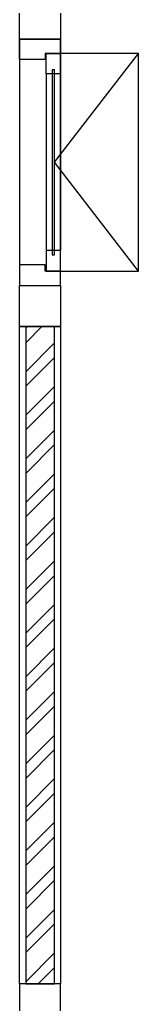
# Model space of a CAD drawing. Header units: inches. Extents: x -1366 to 1207, y -585 to 2554.
# Drawn here: x 743.812 to 744.102, y 2001.54 to 2003.937 of the extents above; entities that cross this region are included whole.
import ezdxf

# ---------------------------------------------------------------- set-up
doc = ezdxf.new("R2010")
doc.units = ezdxf.units.IN
doc.header["$MEASUREMENT"] = 0
for name, color, linetype in [('WALL', 7, 'CONTINUOUS'), ('WALL_HATC', 251, 'CONTINUOUS'), ('wind', 7, 'CONTINUOUS')]:
    doc.layers.add(name, color=color, linetype=linetype)

msp = doc.modelspace()

# ---------------------------------------------------------------- hatches: boundary and pattern name
at = {"layer": 'WALL_HATC'}
h = msp.add_hatch(dxfattribs=at)
h.set_pattern_fill('ANSI32', color=256, scale=0.2, angle=179.9969, style=0)
h.set_pattern_definition([(224.99694, (732.666726, 2021.90127), (0.05303018, -0.05303584), []), (224.99694, (732.63137, 2021.90127), (0.05303018, -0.05303584), [])])
h.paths.add_polyline_path([(743.8967, 2001.5904), (743.8967, 2003.1903), (743.8267, 2003.1902), (743.8267, 2001.5904)])

# ---------------------------------------------------------------- linework, layer by layer
at = {"layer": 'WALL'}
for points in [[(743.9117, 2003.9903), (743.9117, 2003.8903), (743.8117, 2003.8903), (743.8117, 2003.9903)], [(743.9117, 2003.1903), (743.8117, 2003.1902), (743.8117, 2003.2902), (743.9117, 2003.2903)], [(743.9117, 2003.1903), (743.9117, 2001.5904), (743.8117, 2001.5904), (743.8117, 2003.1902)], [(743.9117, 2001.5904), (743.8117, 2001.5904), (743.8117, 2001.4904), (743.9117, 2001.4904)]]:
    msp.add_lwpolyline(points, close=True, dxfattribs=at)
at = {"layer": 'WALL_HATC'}
msp.add_lwpolyline([(743.8967, 2001.5904), (743.8967, 2003.1903), (743.8267, 2003.1902), (743.8267, 2001.5904), (743.8967, 2001.5904)], dxfattribs=at)
at = {"layer": 'wind', "color": 8, "linetype": 'Continuous'}
for p, q in [((743.8767, 2003.8053), (743.8767, 2003.3753)), ((743.9117, 2003.8053), (743.9117, 2003.3753))]:
    msp.add_line(p, q, dxfattribs=at)
at = {"layer": 'wind'}
for points in [[(743.9117, 2003.8903), (743.9117, 2003.8553), (743.8737, 2003.8553), (743.8737, 2003.8403), (743.8117, 2003.8403), (743.8117, 2003.8903)], [(743.9117, 2003.8553), (743.9117, 2003.8053), (743.8767, 2003.8053), (743.8767, 2003.8553)], [(743.9117, 2003.3253), (743.9117, 2003.3753), (743.8767, 2003.3753), (743.8767, 2003.3253)], [(743.9117, 2003.2903), (743.9117, 2003.3253), (743.8737, 2003.3253), (743.8737, 2003.3403), (743.8117, 2003.3403), (743.8117, 2003.2903)]]:
    msp.add_lwpolyline(points, close=True, dxfattribs=at)
at = {"layer": 'wind', "color": 8, "linetype": 'Continuous'}
msp.add_lwpolyline([(743.8117, 2003.8903), (743.8117, 2003.2903), (743.9117, 2003.2903), (743.9117, 2003.8903)], close=True, dxfattribs=at)
at = {"layer": 'wind', "color": 251, "linetype": 'Continuous'}
msp.add_lwpolyline([(744.1018, 2003.3253), (743.8972, 2003.5903), (744.1018, 2003.8553)], dxfattribs=at)
at = {"layer": 'wind', "color": 8, "linetype": 'Continuous'}
msp.add_lwpolyline([(743.9117, 2003.3253), (744.1018, 2003.3253), (744.1018, 2003.8553), (743.9117, 2003.8553)], dxfattribs=at)
at = {"layer": 'wind', "color": 6}
msp.add_lwpolyline([(743.8912, 2003.3653), (743.8972, 2003.3653), (743.8972, 2003.8153), (743.8912, 2003.8153)], close=True, dxfattribs=at)

doc.saveas('drawing.dxf')
